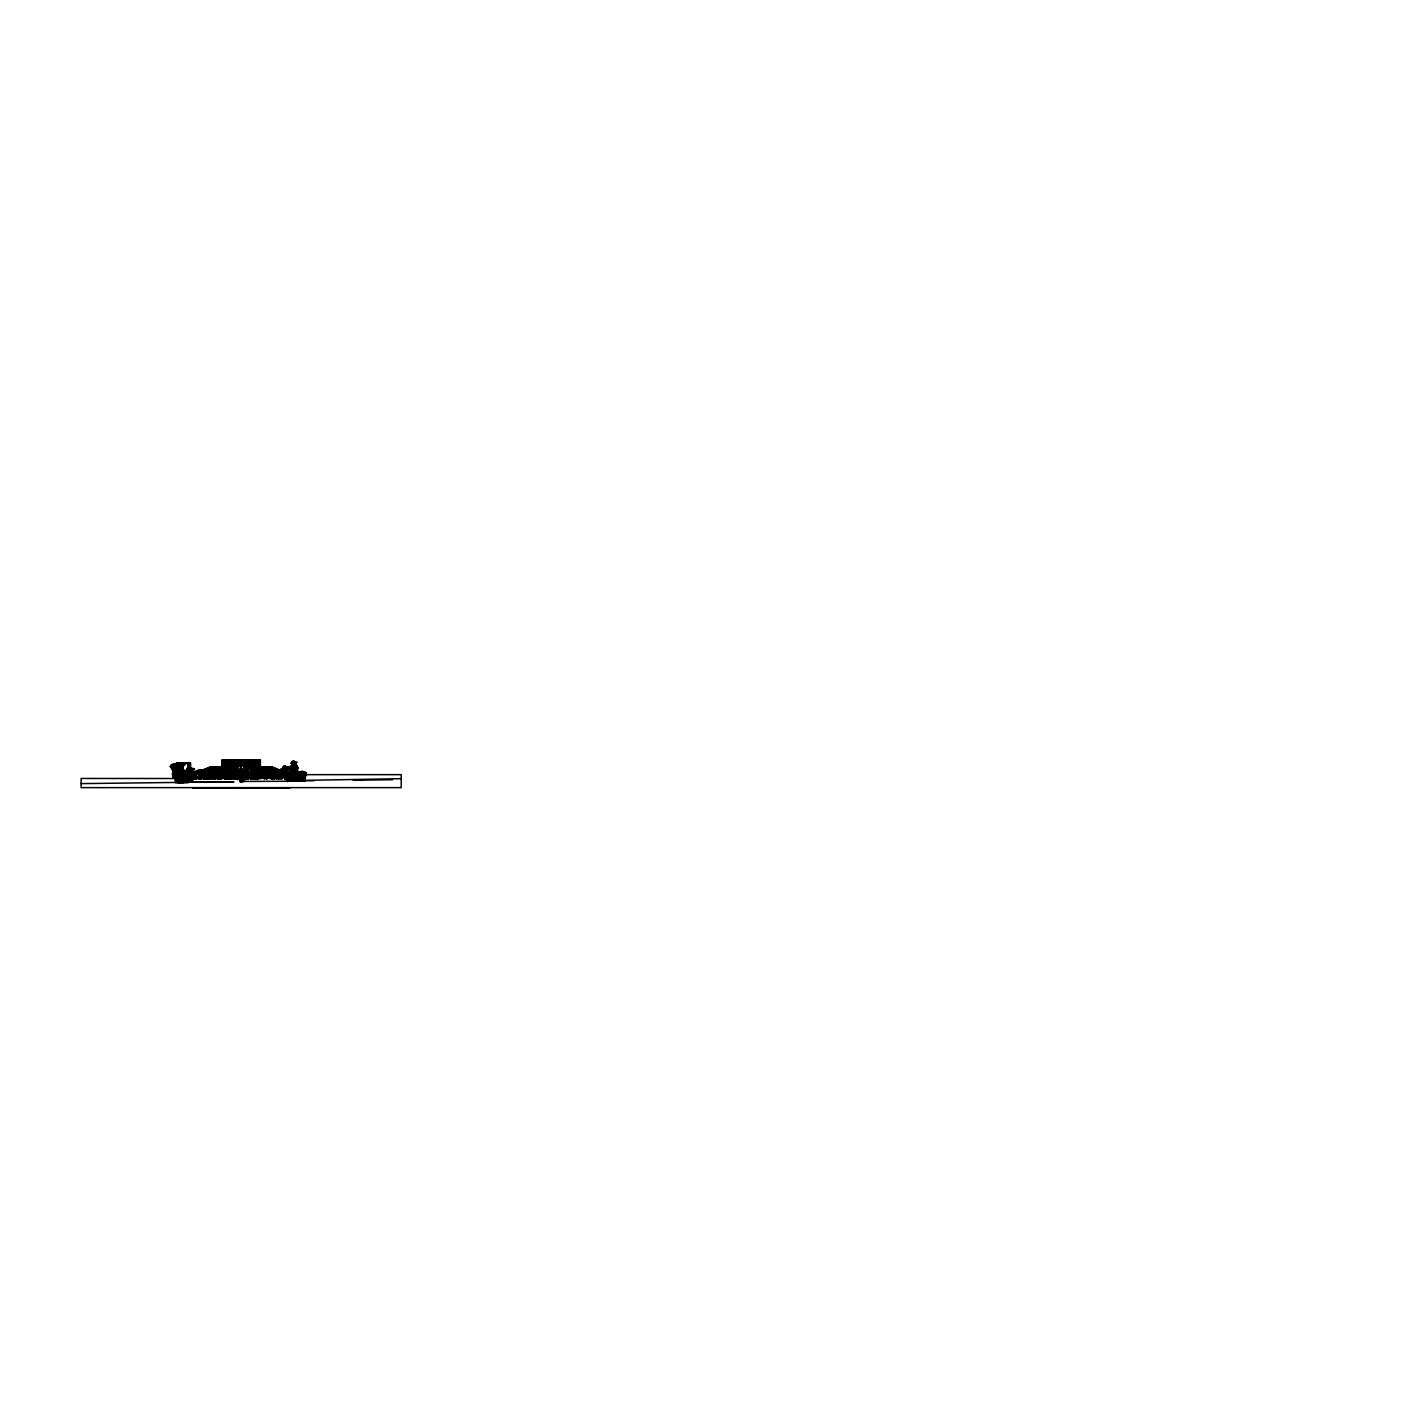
<?xml version="1.0" encoding="UTF-8"?>
<svg xmlns="http://www.w3.org/2000/svg" width="1402" height="1402" viewBox="0 0 1402 1402"><rect width="100%" height="100%" fill="white"/><g stroke="black" fill="none" stroke-linecap="round" stroke-linejoin="round"><path stroke-width="1.5" d="M203.676 778.916L203.676 775.446L204.061 778.723M206.076 778.899L203.868 778.601L207.181 778.811M203.973 775.989L206.532 776.025L202.957 776.27L205.779 775.376L205.691 778.916C210.107 772.011 198.436 776.27 204.009 774.71C211.527 776.48 198.26 773.904 204.026 774.29L205.761 774.798L203.01 775.341L206.865 775.884L202.887 775.797L207.198 776.918L202.852 775.692L205.954 775.288M213.279 778.916L213.279 775.446M240.461 779.091L240.443 780.423L240.513 779.144M241.915 779.319L241.915 780.423L241.53 779.389M241.495 780.02L242.073 779.372M246.086 777.129L242.371 777.356M254.235 777.707L257.197 777.742L249.871 777.812L257.355 778.618L254.463 778.005L257.512 777.549M283.502 776.726C279.016 776.778 288.111 775.989 283.852 776.112C276.772 777.111 288.216 776.936 284.431 776.2M284.536 773.256L286.131 773.764L281.96 774.29L285.938 773.781L282.906 773.396L283.87 773.185L286.306 774.5L281.154 774.938L281.101 779.284M201.608 773.641L206.374 773.273L201.502 773.694L206.392 774.149L204.937 773.378L203.956 773.799L206.707 774.903L202.116 774.535L206.304 775.411M240.18 777.567C233.486 776.095 242.826 778.706 238.375 776.726C236.675 775.429 241.565 777.094 236.5 776.48C245.841 777.444 231.523 776.866 239.391 775.639M251.519 772.204L247.716 772.782L253.709 772.905L248.154 773.221L249.942 772.747L253.482 774.693L248.89 774.325L251.659 773.799M269.061 775.744L265.574 775.604L268.711 775.394L269.85 777.199L265.714 775.972L268.834 775.674L266.205 775.131L268.606 774.78M184.643 777.216L177.406 775.972M206.848 775.832L203.097 775.131M245.192 773.483L244.298 773.536L246.822 774.535L244.071 774.097L246.139 773.483M243.265 778.022L246.664 777.795M258.021 779.004L258.021 775.359L254.708 775.113L256.864 775.061L256.251 774.29L254.796 774.973L257.512 775.972M256.987 777.707C257.565 780.213 252.378 776.025 257.442 777.514M275.125 772.59L278.612 772.782L273.11 773.08L278.998 774.044L273.653 774.535L279.804 775.201L273.811 774.745L280.067 775.867L274.774 775.674L278.753 775.359L278.753 779.004M177.283 777.076L179.912 777.637L176.634 776.726L173.077 778.11L181.594 777.917L177.283 776.708L184.24 777.181L176.775 775.972L172.867 776.971L175.793 775.411L172.709 775.639L176.074 775.201M303.568 773.518L305.741 773.781L302.026 773.729L305.075 774.658L401.217 774.658L401.217 787.626L81.123 787.626L81.123 778.46L175.916 778.513L174.549 778.373L176.634 777.619L179.509 778.513L174.234 778.11L177.458 776.165L185.046 776.41M296.173 768.541L297.206 769.4L292.054 768.699L297.61 769.803L290.126 768.243L293.123 767.858L297.487 769.628L293.737 768.541M180.367 776.007L178.457 776.165M187.728 767.122L192.863 768.629L187.798 769.312L186.168 769.978L189.901 769.645L185.818 771.293L189.638 770.311L193.178 771.521L189.323 770.679L183.241 772.187L189.603 771.661L183.644 772.888L191.513 772.239M193.511 773.746C197.086 773.816 190.637 774.149 193.494 774.465M243.44 777.409C250.31 778.601 241.74 771.801 241.898 781.457L240.215 781.703L243.913 781.545M254.218 775.989L263.19 776.69L259.458 775.692L261.771 777.181L258.196 777.129L263.19 777.514L254.13 776.883L257.845 776.69M283.309 776.27L281.048 776.726L285.482 776.095M250.012 775.008L253.622 775.621L250.012 775.008L253.359 776.515L249.854 776.428L257.898 776.533L254.603 777.917L248.575 777.654L253.885 778.022L250.415 778.18L257.232 778.215L254.586 777.164L255.847 776.69L263.033 777.427M287.217 776.025L283.432 775.779L290.617 775.814M294.788 770.469L294.788 773.939M183.715 777.952L183.785 774.833L184.924 774.833L184.924 775.989L179.736 777.269L183.294 775.779L177.879 775.236L174.041 776.883L187.71 776.743M187.517 776.41L184.345 774.202C174.514 778.303 187.903 777.076 181.016 776.901C188.692 775.937 174.251 779.705 183.311 775.884L186.589 777.952L180.034 777.952L183.942 777.164L180.157 777.041L184.345 773.974L188.604 777.041M228.175 776.515L224.758 776.533L227.264 776.042L228.403 776.533L225.249 776.971L228.614 777.339L224.968 776.971L228.193 776.971L225.074 776.235L226.756 775.621L224.811 776.165L228.211 776.708L224.916 776.901L228.158 776.988L226.108 775.692L228.018 775.902L225.021 775.779L228.211 775.762L225.722 775.271L227.457 775.271M268.571 775.341C259.65 775.639 272.724 772.975 265.591 775.061M277.666 774.062L276.877 774.885L279.121 775.499L274.932 775.604L279.944 776.463L275.633 776.34L279.086 774.255L273.25 773.939L279.664 774.78L274.774 773.571M257.004 777.374L255.812 777.216L257.092 776.13L249.644 776.515L251.782 775.113L249.083 774.85L253.639 775.674M227.685 776.883L224.46 777.321L226.476 776.708L228.631 778.285L226.493 777.987L228.929 778.513L224.793 777.444L227.212 775.341L224.408 775.078L224.408 779.284M239.882 778.829L238.27 778.285L238.305 773.133M193.283 773.378L194.405 773.168M178.825 774.149C175.285 773.816 188.341 775.937 179.736 773.466L177.686 772.87L172.183 774.728L176.179 773.694M195.649 776.953L192.46 775.797L195.842 776.147L192.565 775.657L194.405 775.534M221.516 776.375C230.366 778.075 208.583 773.431 223.742 777.532C210.212 773.781 232.96 778.531 220.026 776.848C234.502 779.442 206.637 775.639 221.726 777.444M239.479 777.83L237.797 777.409L240.18 778.04L236.552 778.758L239.742 778.758L236.552 778.776L240.531 778.425M256.671 777.654L254.656 776.761L261.491 777.637M269.657 775.832L266.152 776.025L269.657 776.48L267.747 776.06L269.026 776.62L266.783 777.269L270.235 777.514M254.288 774.342L244.404 774.325L246.997 775.446M257.372 776.165L254.936 775.043L263.541 776.13L255.269 774.991M220.412 778.601L219.343 778.671L221.744 778.758M182.926 775.709L177.213 775.131M203.132 776.147C209.809 774.728 202.607 776.62 205.411 774.92C205.603 776.638 205.638 774.5 202.589 776.533C211.422 777.094 198.961 775.849 207.11 776.813M255.076 774.885L255.865 774.237M283.239 772.011L286.674 772.572L282.994 771.503L284.869 770.977L288.759 772.011L281.539 771.871L287.883 769.47L280.453 769.943L282.941 769.663M179.631 774.85L182.716 774.798L179.491 773.992M195.211 776.077L196.841 776.673L177.002 775.446L183.101 776.55L178.299 775.832M253.271 778.25L257.6 778.443L253.394 777.83L261.491 776.533L258.949 775.709M183.154 782.193L183.154 778.285C181.717 778.145 174.952 776.918 182.856 776.463C178.51 776.287 185.029 777.935 183.031 776.55M220.412 773.974C228.526 774.675 211.597 773.957 220.289 774.885L223.111 776.025L220.237 774.903L222.673 774.71L217.187 774.132L220.237 774.149C233.345 782.263 216.381 769.172 218.099 778.846L219.991 778.758M221.183 772.309L219.431 773.115L220.254 772.116L222.936 772.8L216.995 772.958L220.605 772.642L218.554 772.905M227.948 776.165L225.021 776.533L228.088 776.235L225.144 775.902L227.071 775.481M238.41 776.603L234.397 776.761L239.619 777.286L238.761 776.41M261.333 774.342L268.062 774.132M277.123 777.058L275.493 777.865L279.278 778.198L274.827 776.866L276.807 776.27L274.582 776.743L278.77 777.987L275.458 777.917M292.843 762.39C302.043 763.301 286.113 762.04 296.435 762.916M179.176 775.972L183.084 776.322L181.279 776.655L183.136 777.462L180.227 777.549L183.68 776.971M246.384 774.658L244.193 774.342L247.19 775.324L243.685 775.148L246.91 775.446L244.561 774.36M257.53 775.989L254.042 776.217L256.408 774.885M189.55 771.468L193.318 772.292L191.846 771.871M227.369 778.057L226.563 778.864L228.614 778.829L225.494 776.025M256.04 777.462L255.83 778.671L254.13 778.531L256.759 777.952M237.902 778.899L240.618 778.829L236.763 777.181L239.339 778.022M244.982 778.128L246.629 777.707M269.044 776.726L264.908 777.462L269.85 778.005L265.434 778.163L269.342 777.216M267.274 777.129L267.204 775.499L267.151 777.286L269.832 777.935L265.013 777.444M187.097 776.41L184.345 774.5L181.366 776.41L183.276 777.094M254.235 775.972C256.759 775.569 257.127 774.482 254.866 775.797M255.865 778.145L254.516 778.057L256.233 777.777M193.984 775.937L192.845 775.937L195.036 775.972M282.328 772.677C291.423 771.486 277.526 773.273 283.099 773.221M247.067 775.201L242.914 775.446M255.392 775.937L257.039 776.182L247.944 777.567L248.873 777.181M276.071 774.973C281.434 775.639 276.352 773.396 275.686 775.359M284.168 770.609L286.078 770.767L281.066 771.836L285.062 772.73L283.029 773.624L286.043 774.57L281.995 775.464L284.694 775.096L283.747 774.29L288.129 775.218M189.112 766.789L190.654 767.437L187.745 766.158L189.603 768.454L191.163 768.243L190.006 766.999M227.387 778.268L226.476 778.443L228.246 778.776L226.616 777.602L228.298 778.443L224.267 778.513L228.614 778.829L224.408 778.46M218.134 775.586C222.287 774.973 213.752 774.5 217.713 779.284M201.818 777.584L206.742 776.831L201.625 777.742L207.689 778.338L204.429 776.708L201.169 777.76L207.654 777.724L201.8 777.865L207.496 778.583L204.236 777.865M302.797 771.275L300.869 772.099L305.741 772.432L300.308 772.712L305.864 772.905L300.151 772.449L302.149 771.24L299.905 773.045L306.179 773.133L300.221 772.958L301.938 772.66L301.833 773.939M268.273 773.168L266.398 773.466L268.273 773.185M190.216 782.176C188.411 776.988 195.772 779.722 188.271 779.232L189.796 776.936L188.271 777.9L196.876 778.25L192.775 776.638L196.578 776.918L192.845 775.937M181.471 776.603C185.73 776.393 179.316 775.551 180.946 775.446M205.638 775.902L206.848 776.603L204.184 775.744L206.217 776.235M207.426 778.793C203.448 777.549 207.759 776.638 207.11 777.269M256.531 777.391L258.844 776.463M293.456 763.897L294.841 764.055L292.983 763.792M189.691 769.768L193.599 770.557L189.866 769.68M293.456 763.74L291.966 763.95L294.578 763.88M187.921 765.474L190.83 765.422C188.078 764.178 187.903 766.491 189.691 765.562M241.319 776.743L241.319 780.581L244.053 780.266M284.694 775.096L283.467 775.306L284.501 774.938M287.06 775.078L287.34 775.744M224.688 775.359C232.294 776.533 221.866 776.69 227.527 776.48M279.787 775.972L277.21 775.201L279.962 775.884L274.897 776.217L279.068 775.902L276.79 775.218L280.085 776.025L275.581 776.27L278.718 775.569L276.597 775.253L276.58 779.004M225.477 777.935C223.128 778.829 228.806 776.796 226.353 778.741M180.437 776.655L177.616 775.902L174.426 776.936L175.723 776.48M285.903 767.84L280.873 769.05L288.304 768.243L281.294 769.645L288.321 768.524L283.73 769.4M219.991 776.375L218.624 776.007L220.342 775.516C227.282 775.341 213.787 775.832 220.833 777.479M244.772 775.411L245.823 775.481M220.026 775.008C228.438 775.253 212.929 774.815 220.447 775.078L220.447 779.284L220.254 774.57L217.415 774.745L222.673 774.71M277.578 777.654L279.156 778.268L275.178 778.25L277.228 777.356M287.357 769.418L280.628 770.224L289.145 769.12L280.645 770.154L280.54 773.01M240.566 778.496L240.531 777.146M255.847 778.268L254.796 777.532M181.945 770.399C186.834 771.258 180.175 769.838 174.514 771.924M195.334 777.199C193.406 777.427 193.546 776.287 195.929 778.303C192.214 778.373 199.557 777.427 188.113 778.145M240.338 778.583L237.849 778.355L238.655 777.234M268.711 776.515L267.134 776.007C263.821 775.762 271.865 774.552 265.732 775.026M180.437 782.754L181.279 776.866L174.531 777.006L176.144 776.831M260.264 775.043L259.3 774.027L261.788 774.587L256.619 773.992L262.437 774.587L259.3 773.816L257.092 774.255L259.265 774.027L260.246 775.341L256.654 774.798L262.297 775.692L257.267 774.903M290.074 778.496L290.074 775.376L288.672 775.341C286.849 773.869 280.61 774.623 285.062 774.92C283.151 774.991 280.032 774.745 283.817 774.062C283.414 770.89 288.724 774.833 283.747 772.397M260.089 775.061L264.347 775.359L264.47 779.126M188.657 771.836L193.283 772.625L191.724 772.187M301.22 773.291L305.689 773.115L302.289 773.098M188.622 772.046L184.223 773.711L176.617 771.941L173.971 772.782L178.089 771.118L184.24 771.941L180.034 770.872M192.144 774.605C198.33 773.378 187.272 775.604 195.719 775.411C182.996 775.779 201.835 774.605 193.196 776.007M284.869 772.081L286.411 772.695L283.344 773.08M226.072 778.163L227.562 778.811M178.369 776.515C177.668 774.973 169.116 779.442 176.039 777.689C175.215 776.077 173.848 776.603 176.775 775.972M194.913 776.936C192.214 776.41 194.44 778.355 196.262 777.935M204.99 777.111L203.658 778.005L206.953 778.671M179.789 770.417L181.664 770.592L179.474 768.962L180.122 770.364L186.361 772.081L191.355 770.679L190.427 770.381L193.161 771.223L190.865 769.996L193.301 770.452M292.352 765.089L296.716 765.807M179.631 776.463L177.616 775.902L180.087 777.164L174.496 777.9L179.666 777.549L176.67 776.883L177.09 775.779M253.78 776.655L250.169 776.007L256.478 776.34M183.487 777.321L180.963 776.27L183.049 775.884M267.642 773.501L264.943 773.851L267.502 773.326M258.301 776.305L263.401 776.936L261.876 776.252M188.324 764.002C191.023 764.476 190.374 765.702 188.446 763.249L190.812 763.827L189.112 763.424M186.746 774.693L184.503 775.516L187.342 774.85L184.871 775.236L186.484 776.41M292.58 772.537L291.809 772.046M179.438 768.962L174.724 770.82L179.596 770.048M180.946 775.954L182.996 776.13L182.12 777.952L174.812 778.653L175.828 778.443M206.602 777.058L202.887 777.076L207.093 778.46M250.187 777.479C247.804 777.058 251.694 776.883 252.991 778.285M177.844 767.49L174.146 767.858L179.736 766.281L183.329 767.122L179.491 765.825L170.921 767.858L183.382 767.577L179.491 766.649L171.745 769.05L178.054 767.683L172.078 769.453L175.127 769.996L179.614 768.314L173.883 769.716M204.201 775.867L206.252 775.586M191.934 775.096L194.86 775.078M248.837 773.904C253.394 770.452 252.43 778.916 253.131 769.61L251.957 769.33M256.741 769.33L255.567 769.61L255.567 773.063M278.49 775.709L275.037 775.972L279.804 775.201L273.968 774.745M278.279 777.304C279.611 777.304 278.875 777.812 278.49 778.092M181.717 777.952C179.509 774.43 185.152 777.812 179.964 777.514M283.467 773.589C284.396 773.834 279.944 772.87 284.851 772.888M275.966 775.884L275.107 776.06L277.386 775.621L279.734 777.006L276.036 776.305L278.174 775.849M204.079 777.199C204.552 779.81 204.639 777.497 207.443 778.355M182.418 777.409L180.963 777.304L183.697 777.356L181.594 776.918L182.943 776.147L182.908 777.952M291.634 768.892L293.544 770.487L287.901 771.626L293.228 770.767L289.846 769.961L293.141 769.172L297.504 770.329L295.769 769.19M245.665 775.657C240.373 777.199 249.538 775.727 244.036 776.217C249.346 774.85 240.951 777.409 244.684 776.025M284.203 775.376L282.047 775.376M180.437 772.309C194.633 774.71 171.99 771.801 174.829 772.958L172.271 773.518L175.776 771.941L172.902 771.468L174.128 770.977L179.176 769.558L180.613 770.311M180.139 770.259L181.629 771.205L180.245 771.766M176.477 775.779L174.637 776.252L177.16 776.095C181.612 776.55 178.685 777.479 179.158 777.76M283.87 772.362C286.096 772.852 281.644 772.59 285.114 773.063M195.982 778.758L194.177 778.758L193.266 775.499M238.743 776.025L237.551 775.218L239.97 775.306M267.677 773.185L266.012 772.537L267.519 772.379M224.863 777.269C231.365 776.393 222.287 777.83 227.755 777.76M236.693 778.723L238.69 778.425L237.919 777.409M268.168 776.918L267.046 776.568L267.992 776.357M257.688 772.765L256.548 773.221L259.3 772.379L262.437 773.08L256.741 773.466L262.507 774.219L256.408 773.518L259.37 772.187L262.262 772.66L259.878 772.099M193.441 776.796L194.633 776.918M237.061 776.27L238.848 775.849L237.972 775.814M190.251 767.56L186.957 768.226L189.603 768.454M177.914 776.007C178.124 773.676 180.858 776.095 177.248 774.587M224.565 778.636L227.124 778.128M269.342 775.989L266.17 776.13L267.677 775.902M192.407 778.18C194.44 777.672 192.407 778.355 193.038 777.374M245.858 775.814L243.527 776.287L246.261 776.34M285.92 776.042C278.402 776.357 281.189 774.57 285.5 776.655L287.112 776.655M203.711 777.76L206.76 777.444M284.22 775.306L281.784 776.533M223.163 777.724L219.062 777.269M181.857 776.62L182.961 776.147L180.402 776.235M304.707 774.535L306.337 775.078L305.04 774.798M179 764.213L181.366 764.966L178.107 763.582C152.485 767.402 207.917 760.532 177.809 763.634M244.491 775.306C244.526 775.744 240.478 776.13 244.929 775.534M276.229 771.521L277.666 772.134L273.127 772.642L278.455 772.502L276.825 771.398L279.051 772.888L272.812 773.291L278.034 773.834M283.327 774.587L281.522 775.394L281.487 778.846L282.398 778.758C281.767 775.096 281.802 777.094 285.5 777.094L281.627 777.689L283.029 777.321M220.307 776.2L223.023 777.321L219.133 776.428M174.514 773.466L172.814 773.799L174.97 773.221M177.23 776.743L176.056 776.988M188.429 767.683L189.34 767.542M205.13 776.095L202.992 776.778L206.883 777.304M249.188 777.269C256.478 776.375 249.065 776.69 250.8 776.252M225.266 777.514L227.58 777.304L225.021 777.339M227.439 778.636L226.283 778.355L227.194 778.776M256.338 776.796C254.323 778.478 257.547 774.202 254.656 775.937M274.897 776.62C276.58 776.778 277.035 776.796 275.581 776.06M253.639 778.916L250.117 778.741L255.076 778.268M182.838 781.965L182.838 778.601L180.578 778.531L181.769 778.092M257.88 775.797L262.051 776.147L257.88 775.797L261.455 776.042L260.404 775.551M195.754 778.636C194.703 779.652 193.494 775.376 196.666 776.568M254.41 776.182C258.424 776.638 255.111 775.446 255.287 776.06C259.598 776.638 252.728 777.602 255.742 776.27C255.304 777.584 257.162 774.167 255.076 775.604M283.852 775.061L282.223 776.095M226.37 775.919C226.353 776.06 225.039 777.567 227.632 777.216M193.125 778.881L194.738 778.636L193.231 777.97M205.183 778.741L206.462 778.776L203.097 778.513L206.637 778.636L204.026 778.32M279.489 777.269L275.055 776.796L279.349 776.69L275.283 775.569M220.394 772.187C224.933 772.537 218.274 771.608 218.064 772.607M227.317 775.937L225.634 776.48L228.14 776.533M257.249 773.816L259.983 773.413L256.671 773.413M272.952 773.256L278.683 773.256L275.668 772.66M189.936 773.221C190.199 770.714 184.731 774.57 179.596 772.975M176.932 770.101L172.06 769.47L176.179 769.242M302.219 774.044L302.797 772.975M226.265 776.357L225.634 776.463M225.81 775.253L227.071 775.376M226.441 775.446L226.756 775.324M238.305 775.534L237.446 775.096L243.913 774.763M266.625 766.876L266.836 773.606M277.964 774.29L276.93 774.885L278.139 774.57M244.561 777.847L245.07 778.005M237.727 777.076L239.374 777.199M277.771 775.902C276.001 775.499 276.825 777.409 275.563 776.007M284.326 772.677L281.96 773.273M176.074 778.355L179.859 778.163L177.335 777.146M182.786 776.866L180.437 777.672L182.803 777.094M204.271 776.095C205.2 775.061 208.407 777.777 203.728 776.48M205.025 778.548L206.883 777.812M244.859 779.775L244.859 774.342L246.366 774.395M253.534 776.375L250.047 775.779M290.442 776.62L288.146 776.62M294.192 776.025L291.809 775.937L291.686 778.303L299.818 778.303M294.192 776.62L291.896 776.62M296.944 775.937L294.525 775.937L294.07 778.338M296.944 776.55L294.525 776.55M299.642 776.62L297.347 776.62M194.738 777.742C194.159 776.287 193.318 778.881 195.737 778.11M244.298 777.304C241.968 777.409 250.169 777.444 244.544 777.006M284.378 776.55L283.134 776.603M185.695 778.951L187.938 779.144L186.484 778.829M186.484 781.86L187.886 781.948M186.536 781.948L190.146 781.948M241.705 779.302L242.073 780.09M282.38 773.694C288.093 773.939 280.943 774.78 281.749 774.728M246.401 775.113C241.81 774.868 250.082 775.026 244.334 774.552M218.116 777.216L220.254 776.673M291.265 779.459L291.265 771.696L293.982 770.82C300.799 772.257 289.793 767.735 294.175 770.872M190.549 764.493L189.778 763.564M180.753 777.427L182.54 777.006M181.559 781.965L181.629 778.022L180.017 777.917M244.263 776.287L245 776.831L242.949 777.234M285.693 774.517L282.135 775.639L283.257 775.954M220.289 776.638L219.308 776.55M267.221 774.342L269.237 774.85L266.205 774.219M237.026 776.568L238.655 776.428M267.8 774.377L264.68 774.885L266.117 774.815M221.043 778.566L219.378 778.128L220.99 778.303M222.199 777.374L223.829 777.567M203.903 774.114L205.095 773.729L203.185 774.465M250.695 773.904L252.185 773.221L248.399 773.431M276.615 773.431L277.684 773.238M283.116 773.834L284.115 773.834M300.887 773.238L302.376 773.273M226.388 778.25L227.334 777.602M174.899 778.32L181.997 778.005M244.561 776.235L243.527 776.112L245.035 776.112M284.028 772.379L285.254 772.835M255.532 776.848L256.496 776.655M282.643 775.464L281.557 775.394L283.958 774.342L282.889 773.939L286.078 774.219L281.592 774.693M265.907 777.199L269.272 777.514M254.919 777.672L256.952 777.795M180.963 778.005L181.226 782.754M292.194 761.566C306.495 763.827 284.115 760.9 294.525 761.724M222.235 777.058C218.975 776.831 219.641 778.951 220.622 777.058M177.598 778.688L181.629 778.443L175.162 778.18L177.756 778.671L177.633 780.844M182.961 776.41L181.068 776.971L183.119 777.356M205.779 775.376L204.184 775.586L206.707 776.463M253.184 777.882L254.41 778.39L250.239 777.76M237.832 777.234L239.427 776.988M276.72 776.27L277.316 776.585M176.827 762.828L185.59 763.95M256.251 776.357L256.286 775.744M276.737 771.556L277.368 772.134M261.701 777.777L258.511 777.023M261.175 776.813L259.545 776.34C253.815 776.936 256.215 777.795 256.128 776.515M284.518 769.4C294.017 769.978 274.109 771.924 285.202 769.961C291.265 770.136 278.56 771.328 282.626 772.449M228.491 777.251L226.896 776.357M277.281 775.779L278.823 776.357M267.274 775.779L267.607 776.217M278.577 775.919L275.335 775.621M248.75 777.549L259.458 776.708M275.405 774.973C278.209 773.483 280.225 778.338 278.279 776.305M180.665 778.671C180.543 779.021 182.383 777.952 181.401 776.918M192.442 779.232L190.76 776.936L190.83 777.9M190.357 779.302L191.934 778.986M241.565 777.129L242.09 780.423M241.81 779.302L241.495 779.67M183.276 777.251L180.56 777.549L186.711 777.514M226.353 775.744L228.035 776.27L225.512 776.41M176.792 774.57L173.533 775.113L181.366 775.411M219.974 774.167L218.204 773.922M300.554 773.185L303.848 772.414M292.86 761.041L294.367 760.971M205.218 776.06C207.145 777.356 205.042 776.112 206.409 776.375M221.008 766.876L221.008 773.01L217.292 773.589L222.848 773.553L219.834 773.01L220.044 766.876M266.45 775.744L267.467 775.376M179.544 777.286L180.385 776.165M219.378 778.128L220.57 777.917M226.861 777.882L225.915 777.164L227.229 777.637M194.124 774.763L193.529 774.237M277.368 775.586L277.053 774.693L279.384 775.026M194.089 777.339L195.001 777.304M243.002 775.639L245.052 774.973M173.445 774.377L183.96 773.781L181.454 772.87M267.011 777.076L268.939 777.427M203.413 777.672C208.775 777.497 203.553 778.338 206.742 776.831M277.14 776.375L275.37 776.813L277.526 776.761M179 778.636L176.319 778.636L180.455 778.916M252.798 778.092C247.909 777.777 257.635 776.936 250.905 777.409M226.861 777.707L225.932 777.321L227.142 777.409M291.16 772.66L287.848 773.115L291.336 772.607M188.727 768.419L194.089 769.54L186.869 768.997L189.375 768.208L187.114 768.909M275.318 776.655L276.422 775.937M188.271 763.494L187.605 763.459M240.723 767.122L241.337 768.191L241.056 767.104M241.459 776.06C243.703 776.217 237.692 775.253 242.003 775.867M291.721 770.785C294.105 771.591 289.46 771.871 292.545 771.819M276.842 777.882L274.932 777.882M286.569 769.295L289.127 769.12M204.341 776.813L203.045 777.251L204.289 776.393M207.075 768.349L207.075 773.01L201.362 773.431L206.69 773.343L201.906 772.852M175.618 777.199L173.2 778.04M175.197 777.795L173.252 778.215L178.229 777.321M192.863 768.436L194.633 769.19L187.763 769.347M180.56 774.798L182.979 775.166L180.998 775.271M306.162 775.604L301.115 775.534L301.115 779.302M244.877 776.883L245.7 776.655M284.483 771.468L283.449 772.029M293.176 769.856L290.792 770.925M175.671 768.647C194.755 766.193 170.028 770.837 175.898 767.84M192.197 775.324L196.157 775.359L196.157 779.004M281.259 779.126L281.259 775.253C284.273 776.375 284.22 774.29 283.327 774.149M245.403 774.64L243.843 775.604M204.745 776.533L206.339 776.831L205.463 776.428M257.092 776.883L256.916 778.846L257.162 777.427M176.056 775.972L177.931 774.64L180.402 775.043M275.055 777.83L276.913 777.269L275.511 776.62M298.048 768.261L293.176 767.139L289.793 767.998L293.509 767.245L298.24 768.314L293.333 767.928M193.704 775.288L194.58 775.061M204.955 774.097L202.291 774.272M251.712 773.904L249.1 774.167M175.478 772.817L173.585 774.167L174.654 774.167M285.184 770.557L287.953 771.345L286.691 770.96M190.497 779.144L190.497 782.176M189.866 780.423L191.881 780.336M189.883 781.79L188.271 780.949L189.708 780.949L188.271 781.895M192.162 778.829L191.618 782.176M190.286 781.948L191.408 781.79M191.881 780.528L191.478 780.336M204.377 775.884L205.323 776.007M245.49 773.992L244.544 773.939M258.722 774.517L262.227 775.288M193.529 776.533L196.07 776.726M288.058 776.428L290.459 776.428M294.613 776.62L294.858 778.338M297.259 776.428L299.66 776.428M219.676 776.41L220.622 776.305M261.736 774.64L260.842 774.938M275.826 778.04C276.264 777.409 276.089 777.462 276.019 776.743M283.046 768.243C298.556 766.158 279.086 766.719 283.151 767.227C287.007 766.386 280.803 768.068 283.677 767.823C293.929 766.368 278.612 769.575 286.201 767.437M295.191 770.995L297.189 771.45L294.788 771.012M225.95 777.321L226.861 777.409M259.037 775.411L262.472 775.779M250.362 775.464L250.8 776.252M220.938 772.73L223.181 773.221L220.254 772.52M206.55 778.163C200.907 776.585 208.355 778.268 205.358 776.796M258.967 775.937L257.845 775.849L259.405 776.025M187.202 773.221L189.393 772.204M238.13 778.198L238.901 778.32M267.256 776.603C266.783 776.603 268.01 777.917 266.52 776.568M238.147 777.847L238.988 777.917M255.479 777.917L254.463 778.005L257.302 778.092M252.658 778.092L251.396 778.145M184.398 778.583L184.626 780.879M178.177 774.027L173.673 775.394L178.247 773.361L181.366 774.097L180.157 773.694M284.361 772.081L281.469 772.204L286.604 772.169L284.466 772.064M182.838 776.708L181.629 775.779L182.663 775.867M291.896 776.34L294.21 776.428M181.016 777.584L182.908 776.953M258.932 772.327L260.194 772.187M259.037 774.675L256.776 774.885M193.178 777.321L194.37 777.041M175.145 776.918L175.285 776.603M175.092 771.819L176.792 771.486L173.568 770.697L175.005 770.241M256.461 777.041L260.351 776.165L259.405 776.06M261.736 777.742L258.564 777.952L261.42 777.83M182.611 775.604C181.173 777.199 182.418 773.606 182.505 777.952M205.218 774.868L204.412 775.534M283.958 775.218L284.536 775.937M283.835 772.958L280.926 772.362L282.415 772.046M205.463 775.166L205.568 776.761M244.982 773.185L244.561 772.712M179.403 766.351L181.244 765.562M255.988 776.095L254.989 776.34M176.67 769.558L174.496 770.101L177.668 769.277M174.637 774.833C175.11 774.728 170.028 775.218 178.334 774.675M193.318 776.147L194.265 776.568M255.847 779.004C256.338 773.834 255.006 776.27 256.075 774.482M175.478 776.287L172.972 776.62L175.933 774.85M245.595 776.585L242.055 777.234M182.19 768.822L180.262 767.017M205.551 778.583L206.164 778.285M276.352 776.27L275.107 777.094M203.465 773.448L204.569 773.378L203.57 773.624M189.323 770.679L192.442 770.487M279.068 777.935L277.911 777.742L278.945 777.83M278.7 775.621L275.248 774.587L277.982 774.149M253.517 777.742L249.661 776.866L252.255 776.743M275.581 777.567L277.158 776.778M205.305 776.971L205.375 778.163M284.185 776.077L284.536 775.727M188.709 771.573L192.354 771.608M203.29 776.778L204.271 776.112M250.239 776.62L251.536 776.217M180.052 775.954L181.051 776.34M260.124 776.165L261.07 775.814M200.836 770.294L200.836 773.01L206.918 773.115M174.339 773.764L172.954 774.062L174.216 774.009M205.411 775.131L203.062 775.359M237.867 777.619L238.603 777.689M183.785 775.481L182.015 776.27L183.785 775.183M177.668 776.813L179.491 777.199L178.054 776.655M184.345 776.217L184.118 777.952M178.404 764.949L170.676 766.105L179.491 764.195C193.125 766.631 174.234 764.16 177.896 766.175M179.859 768.647L174.356 768.506L180.911 766.894M188.043 762.741C194.931 763.003 184.083 763.021 189.252 762.6M250.257 773.256L251.554 772.502M276.509 773.676L276.948 774.325M292.229 773.939C296.4 767.805 282.696 775.201 291.301 771.713M202.764 770.171L202.642 773.063M283.222 774.447L286.026 774.623L284.606 774.342M180.578 774.623L176.144 775.008M180.069 776.62L176.319 776.2L180.507 775.446M175.618 774.044L172.691 775.061L174.777 775.183M259.352 778.18C264.925 779.126 255.795 777.935 260.159 778.215M293.456 770.714L293.509 773.939M191.443 777.497L193.038 777.339M191.18 778.986L191.338 782.176M219.29 772.432L221.113 772.046M188.499 766.403L190.497 766.456M184.678 772.642L189.235 772.204M290.985 770.907C288.374 771.433 293.789 768.874 296.646 770.381L295.752 769.803M293.176 765.79L288.917 766.824L293.176 765.79L297.627 766.841L292.089 766M226.283 776.498L226.493 775.797M194.528 778.478L193.581 778.864M174.181 764.581L180.525 763.792L184.836 764.914L179.491 763.371L173.708 764.3L178.072 762.881L180.683 764.476L177.896 763.091M292.72 762.67L293.964 762.495M183.206 775.797L181.752 775.814L182.751 776.27M178.878 772.187L175.022 772.94M194.405 778.408L192.722 778.18M292.632 769.838C296.663 769.418 290.88 770.802 293.666 771.118M178.107 765.212L171.044 766.579L179.035 765.527M277.964 772.344L273.302 773.273L276.948 773.238M258.354 772.958L260.474 772.59M258.441 773.851L259.668 773.834M179.754 769.015L183.785 769.523L179.491 768.278M187.886 773.221L190.637 772.905M181.752 776.971L181.506 777.532M225.161 776.322L226.616 775.989M179.649 773.589L181.471 773.431L180.525 772.747M254.989 776.515L255.953 776.445L254.34 776.796M254.761 778.145L256.128 777.917M205.042 775.131L205.428 775.919M277.631 778.425L275.966 778.355L277.701 778.408M276.807 776.901L276.071 777.444M176.985 772.467L178.72 771.468M177.949 777.444L176.915 777.321L178.264 777.549M250.713 776.778L252.08 776.988M221.779 775.972L222.953 777.129L220.254 775.849M284.238 773.781L288.234 775.096M287.235 769.575L287.34 771.153M284.238 774.447L282.03 774.78M255.444 775.744L257.092 775.937M227.124 774.728L225.74 775.446M238.2 775.324L237.692 775.183M266.695 772.642L267.607 772.677M275.721 773.939L278.367 774.658M301.36 773.238C298.959 773.221 302.061 771.415 301.185 773.939M304.339 774.202L305.163 774.149M174.461 775.148L175.636 775.061M277.684 774.202L276.842 775.446L277.806 775.621M175.916 775.411L174.584 776.498M182.242 777.111L180.525 777.427M287.55 767.245L288.426 766.754M285.482 774.149L283.222 773.694L283.887 774.272M182.943 776.48L181.717 776.165L182.751 776.217M205.936 777.181L205.568 777.286M238.2 774.991L237.832 775.148M276.72 774.482L277.806 774.5M284.816 770.96L287.252 772.204L286.096 771.258M219.641 775.551L220.973 775.183M222.708 776.287L218.905 776.025M255.024 777.006L256.128 776.778M285.044 770.417L286.411 770.084M178.808 776.042L179.964 776.182L178.632 776.27M179.824 764.195L178.001 763.459M221.428 774.009L220.622 774.465M185.362 773.886L183.925 774.237L188.937 772.87M221.972 767.805L235.571 767.805L241.179 765.019L246.77 767.805L260.369 767.805M235.571 768.051L241.179 765.247L246.77 768.051M260.369 768.296L246.296 768.296L241.179 765.492L236.044 768.296L221.972 768.296M178.65 763.792L182.278 764.195M176.617 771.941C177.879 768.997 183.627 772.712 180.297 772.625M202.834 773.168L204.447 772.87M249.819 772.94L253.569 773.045L248.697 772.642M172.814 774.938L174.777 774.78M205.603 776.463L206.515 776.848M282.906 776.112L285.079 776.165M180.245 764.931L181.489 764.37M283.116 776.866L281.749 777.076L284.378 776.41M175.005 771.994C179.789 770.89 170.606 772.116 177.3 770.259M257.162 772.467L262.016 772.502L257.425 772.204L260.124 772.502M295.349 770.557L295.419 773.939M177.703 766.298L178.86 766.07L170.063 766.561L177.265 766.859M302.184 774.342L305.338 774.377L304.374 774.377M267.169 774.693L265.451 774.5L267.642 774.272M284.028 776.953L282.608 776.533M293.158 771.1L290.126 771.819M284.273 774.535L285.219 773.957M176.337 775.972L175.478 775.481M255.182 777.637L254.936 769.015L258.932 769.015L258.932 772.572M174.339 775.499L175.057 775.096M285.184 769.751L287.743 769.418M285.447 774.885L289.268 775.096M292.142 775.306L293.666 775.709M292.387 778.496L293.018 775.043M294.946 778.496L295.139 775.376M297.82 778.496L298.591 775.376M282.994 776.077L283.87 776.27M220.237 774.815L217.801 775.096M288.619 778.496L289.233 775.341M286.867 771.398C286.832 771.538 279.436 771.924 282.012 771.012M275.581 778.198L277.263 778.601L275.861 777.742M175.092 774.868L176.091 774.64M192.004 773.221L198.33 770.294L202.484 770.294M201.38 770.75L210.563 766.876L222.445 766.876M267.642 774.044L266.205 774.342M257.688 772.292L259.931 771.731M204.412 777.374L203.202 777.444M301.728 771.941L302.534 771.696M240.688 775.516L241.652 775.516M226.143 775.884L226.668 775.989M225.442 776.69L226.335 776.112M226.844 774.868L225.757 774.78M278.35 775.183L278.034 775.464M305.023 775.394L306.162 775.218L305.023 775.376M191.25 769.015L187.465 770.031M244.982 775.779L242.984 776.007M282.485 775.236L283.712 774.973M223.304 774.36L216.872 773.606L222.848 773.553L220.009 773.063M287.27 771.661L287.27 773.01L291.511 772.081M266.24 775.341L268.062 775.026L267.134 774.92M179.842 776.217L177.02 775.043L179.281 775.762L174.672 776.182M218.064 777.111L219.29 777.199M226.125 774.71L226.335 774.868M250.537 779.091L252.483 778.846M244.737 773.273L246.104 773.711M277.298 772.782L277.841 772.817M291.318 772.169L292.51 772.379L287.287 773.168M261.859 773.378L259.195 772.87M174.251 774.29L178.404 772.73M249.906 775.937L250.958 775.376M285.202 769.961L287.252 769.891M282.818 774.903L283.87 774.517M190.514 771.643L189.568 770.96C176.652 772.94 186.571 770.452 180.385 771.135M203.272 776.568L203.553 776.62M224.916 778.776L224.881 775.569M292.299 769.33L292.895 769.663M186.519 771.17L190.602 770.96M259.703 778.285L258.511 778.531L260.053 778.163M192.793 775.446L190.76 775.989M203.448 777.952L204.184 778.46M259.545 776.34L258.827 776.445M177.002 771.573L173.182 771.906L175.671 771.766M175.898 775.341L175.671 775.621M177.02 778.005L179.614 778.758L179.719 782.754M180.613 764.966L175.268 764.44L176.144 764.826L174.041 765.404L178.107 764.405M179.701 774.587L178.65 774.938L182.838 775.166L181.103 774.728M243.142 777.724L245.455 776.866L244.228 776.761M177.143 768.226L175.057 768.874L179.544 767.472M183.96 773.606L184.976 773.273L180.28 772.747M245.017 776.585L244.316 776.515M281.89 771.626L285.307 770.522M282.205 776.901L281.557 777.286M251.519 778.793L250.397 778.355M277.946 774.798L276.772 774.815M282.363 776.042L283.134 775.867M237.832 776.217L238.988 776.287M285.693 768.787L287.095 768.594M225.529 777.724L226.581 777.707M260.527 773.939L258.003 773.589M280.067 773.01L280.067 770.294L284.238 770.206M179.491 765.001L174.794 766.351L179.491 765.001L183.452 766.281M202.063 774.114L205.305 773.606M300.343 773.063L303.235 772.59M250.94 775.762L253.201 776.165L252.237 775.534M259.808 775.499L257.355 775.446L260.053 776.27M203.185 774.903L202.239 774.728M292.545 766.649C300.116 767.104 281.925 767.122 293.211 766.438L295.822 767.28M284.15 770.224L290.459 773.01L191.881 773.098M226.178 777.286L226.633 776.445M178.58 776.585L179.193 776.322M180.402 778.268L181.033 778.285M251.151 773.939L249.942 773.553M193.616 774.938L196.438 775.078L196.438 779.284M205.726 778.723L206.672 778.478M252.167 778.758L250.765 779.004M177.458 763.985L173.971 764.563L177.528 763.547M219.623 777.987L220.237 777.462M225.354 776.13L225.81 776.235M177.248 775.674L178.597 775.394M254.516 778.46L254.288 769.015L245.42 769.015L245.315 773.974L254.288 773.974M282.924 774.903L281.154 774.938M181.577 772.414L184.31 772.888L180.052 772.116M205.218 779.004L203.973 779.214M221.814 778.776L220.885 778.671M265.504 774.114L267.87 773.816L265.346 774.132M281.89 773.115L281.977 770.294M289.022 772.817L289.022 773.939M291.353 763.424L293.439 762.898C299.8 763.897 287.62 762.898 291.248 763.354M187.36 774.693L184.871 775.236M259.563 777.952L258.879 776.918M220.324 773.115L217.047 773.553M286.989 768.208L282.468 768.647M187.57 774.079L184.31 774.693L186.922 774.272M255.9 776.638L254.253 776.305M284.851 770.995L281.171 771.889M206.147 773.185L205.06 773.553M291.966 763.95L292.755 763.757M176.985 769.575L174.794 770.084M250.117 774.202C254.638 774.78 245.56 774.325 250.818 774.079L253.376 775.008L251.764 774.307M249.836 775.148L251.606 775.306M250.275 778.075L251.519 777.76M219.343 778.671L220.552 778.373M187.325 764.265L189.708 764.686M177.774 769.751L174.567 770.031M204.885 778.601L203.921 778.688M292.194 764.598L293.351 764.318C303.551 766.912 288.847 763.897 293.894 764.686M187.447 762.758L188.534 762.706M175.338 771.065L179.018 770.189L180.998 771.626M174.724 778.022L179.614 778.39M193.774 774.658L195.036 775.446M291.038 767.648L293.509 767.245M290.196 769.873L293.316 769.242M193.458 775.797L187.237 775.902M293.193 769.12L294.052 769.856M193.494 774.728L192.144 775.043M200.942 772.975L204.745 772.414M259.458 778.32L258.511 778.531M294.525 771.889L293.211 771.713M258.073 773.063L259.352 772.94M300.449 773.203L302.149 772.87L302.149 773.939M237.657 778.829L239.917 778.583M282.1 777.304L284.133 776.743M261.613 776.515L261.035 776.988M180.437 765.317L175.846 766.175M179.947 775.797L178.229 776.112M245.543 777.129L244.544 777.304L245.543 777.251M180.665 773.974L175.776 774.587M244.281 773.553L245.385 773.238M267.099 777.76L268.203 777.532M252.518 775.061L251.063 774.868L252.728 775.096M174.304 772.011L176.424 771.591M218.326 777.129L220.061 776.761M294.017 771.135L291.371 771.415M179.438 775.359L180.35 775.288M284.518 775.569L287.69 775.096M292.264 768.717L294.07 769.33M246.191 773.676L245.385 773.764M186.729 775.429L185.432 775.394M292.107 772.87L292.755 772.152M245.368 774.36L245.49 778.478M281.522 775.551L283.222 775.253M276.106 772.344L274.862 772.309M251.764 776.901L253.061 777.234M184.503 778.355L187.798 778.758M249.416 772.8L251.238 772.66M250.59 778.671L252.395 778.758M284.448 770.084L287.147 770.802M259.16 774.5L257.793 774.097M222.532 777.97L223.426 778.233L222.199 778.04M277.193 775.902L279.173 776.252M266.275 774.938L266.695 779.284M184.345 765.352L178.667 764.756M276.457 771.854L277.543 772.152M204.517 774.114L203.167 773.746M174.128 770.977L176.126 770.522L174.374 771.223M281.82 775.288L283.169 775.061L282.258 775.078M178.089 768.559L176.091 768.594M193.266 774.955L194.247 774.991M293.071 762.933L294.28 763.231L291.581 763.424M253.482 776.813L252.746 776.393M183.311 774.517L180.017 773.448M177.406 768.664L174.935 768.699M179.368 778.443L176.459 778.636M206.322 777.584L205.27 777.462M176.512 782.193L176.512 778.846L179.246 778.758M252.851 778.688L254.13 778.32M189.41 766.368L187.745 766.158M180.034 775.797L181.103 776.112M219.255 773.729L221.095 773.571M176.179 776.165L177.125 776.095M291.073 772.414L287.848 772.958M238.69 778.601L239.094 778.829M179.579 763.109L178.965 764.16M220.797 773.553L219.08 773.203M243.247 777.479L245.297 777.462M275.826 776.971L276.842 776.603M178.475 765.825L176.214 765.492M259.738 777.917L259.002 777.865M177.038 774.64L177.511 775.026M275.703 777.199L276.597 777.146M170.325 766.473L178.948 766.596M178.334 766.456L179.736 766.281M292.79 770.241C297.82 771.205 294.332 770.942 295.804 770.399M181.173 769.856L182.681 770.96L179.754 770.907M238.287 778.706L238.655 778.741M305.285 775.569L306.495 775.481L304.62 775.113M285.657 771.976L285.955 771.836M183.084 767.507L178.72 767.174M188.727 769.891L189.918 769.4M293.263 767.928L293.123 768.682M181.945 773.15L184.188 773.606L179.947 772.572M241.179 781.633L242.371 781.633M255.585 775.148L255.567 779.284M177.598 769.085L174.531 768.857M284.133 774.027L284.553 773.939M305.198 780.336L401.217 778.671M180.122 772.677L181.524 772.66L180.578 772.222M81.123 783.63L233.801 781.72M239.777 781.405L305.198 781.229L305.356 773.799M313.925 780.721L304.707 780.739L304.637 775.534M353.199 780.231L392.49 779.74M190.059 765.106L188.183 764.703M184.065 771.836L181.647 771.363M185.677 773.589L187.097 773.571M182.961 766.649L180.087 766.298M294.665 764.633L292.895 764.388M260.194 775.972L261.07 776.095M259.896 766.876L271.778 766.876L280.961 770.75M221.972 768.051L236.044 768.051M246.296 768.051L260.369 768.051M222.445 769.015L222.638 773.448M225.564 769.61L224.408 769.61L224.408 773.063M225.985 769.61L227.159 769.61L227.159 773.063M230.366 769.61L229.209 769.61L229.209 773.063M230.787 769.61L231.943 769.61L231.943 773.063M235.168 769.61L234.011 769.61L234.011 773.063M235.589 769.61L236.745 769.61L236.745 773.063M246.752 769.61L245.595 769.61L245.595 773.063M251.554 769.61L250.397 769.61L250.397 773.063M257.144 769.61L258.301 769.61L258.301 773.063M229.367 769.768L231.786 769.768L231.786 772.905M236.588 769.768L234.169 769.768L234.169 772.905M240.11 769.978L238.866 769.978L238.866 772.712L240.11 772.625L240.11 769.978L238.971 770.101M243.475 769.978L242.231 769.978L242.231 772.712L243.475 772.625L243.475 769.978L242.336 770.101L242.336 772.555M248.172 769.768L245.753 769.768L245.876 772.782M252.973 769.768L250.555 769.768L250.555 772.905M255.725 769.768L258.143 769.768L258.021 772.782M229.683 770.101L231.488 770.101L231.488 772.555L229.577 772.625M236.29 770.101L234.485 770.101L234.485 772.555L236.395 772.625M246.051 770.101L247.856 770.101L247.856 772.555M252.658 770.101L250.853 770.101L250.853 772.555L252.763 772.625L252.763 769.978M256.023 770.101L257.845 770.101M224.793 770.89L226.774 770.89L224.881 770.96M247.944 770.89L245.981 770.89L247.856 770.96M252.746 770.89L250.765 770.89L252.658 770.96M255.953 770.89L257.915 770.89L256.023 770.96M194.948 772.52L186.554 772.52L186.554 776.182M224.776 772.625L226.791 772.625L226.791 769.978L224.881 770.101L224.881 772.555M245.946 772.625L247.961 772.625M255.935 772.625L257.95 772.625M300.01 772.502L301.132 772.52M222.445 772.87L259.896 772.712M192.109 773.326L290.232 773.326M223.409 773.974L227.807 773.974M228.123 773.974L236.938 773.974M305.829 773.939L286.779 774.097L294.14 770.259L305.829 774.097M221.008 774.342L212.21 774.342L212.21 778.18M223.409 774.342L236.938 774.342M288.707 774.342L270.779 774.342L270.779 778.478M237.481 775.218L240.969 775.218M242.949 775.148L243.913 775.078M245.49 775.218L254.288 775.218M261.333 775.218L270.148 775.218M270.779 775.218L288.707 775.218L286.183 775.359M292.422 775.218L292.229 778.496M295.91 775.113L296.541 778.496L296.873 775.183L295.875 775.376M298.626 774.92L299.59 775.218M200.959 775.359L198.786 775.359L198.663 779.126M205.761 775.359L203.588 775.359L203.588 779.004M210.563 775.359L208.39 775.359L208.267 779.126M223.181 775.919L217.993 775.359L217.871 779.126M234.292 775.359L236.465 775.359L236.465 779.004M250.678 775.359L252.851 775.359M269.149 775.359L266.976 775.359L266.976 779.004M271.778 775.359L273.951 775.359L274.073 779.126M290.302 775.306L290.232 778.496M294.07 775.306L293.982 778.496M299.204 775.306L299.432 778.496M185.45 776.41L183.925 774.991M299.818 775.814L291.896 776.025M288.146 776.025L290.494 775.937L290.617 778.303L287.936 778.303L287.936 775.814M294.525 776.428L296.944 776.428M213.297 776.726L215.26 776.726L213.297 776.761L214.208 777.304M262.279 776.726L264.242 776.726L263.261 776.761L264.154 778.758L264.154 775.569M240.057 776.901L242.283 776.901L242.283 780.581M293.701 777.023L292.51 777.023L293.701 776.673M295.226 777.023L296.418 777.023L295.226 776.673M192.197 777.619L240.443 777.619M241.898 777.619L287.428 777.619M297.715 778.18L297.259 775.937L299.695 775.937L299.73 778.303M301.623 778.022L304.111 778.145M188.078 778.46L192.284 778.268M188.271 778.268L192.284 778.986M198.979 778.758L200.784 778.758L200.784 775.569M208.583 778.758L210.388 778.758M213.384 778.758L215.189 778.758M229.683 778.758L231.488 778.758L231.488 775.569M236.29 778.758L234.485 778.758L234.485 775.569M246.051 778.758L247.856 778.758L247.856 775.569M256.023 778.758L257.845 778.758M271.953 778.758L273.758 778.758L273.846 775.499M284.746 779.144L300.221 779.144M304.707 779.302L301.027 779.302L301.027 780.739L287.112 780.739L287.112 773.781M305.198 779.459L284.746 779.459L285.097 775.621L285.027 779.144M183.68 779.792L185.117 779.792M287.112 779.775L305.198 779.775M287.112 780.108L305.198 780.108M183.68 780.441L185.117 780.441M287.112 780.423L301.027 780.423M176.67 780.844L178.44 780.844M240.057 780.581L244.123 780.581M176.67 780.967L178.44 780.967M239.83 780.949L243.808 780.896M185.397 781.247L183.399 781.247L183.399 778.198M240.39 781.387L240.25 777.146M186.484 781.703L187.938 781.703M189.673 781.703L192.162 781.703M180.437 781.965L186.203 781.965M175.706 782.193L180.437 782.193M181.226 782.193L183.627 782.754M188.201 782.228L186.431 782.176L186.431 778.11M233.661 782.263L189.673 782.176L189.708 776.936L189.953 782.176M192.67 788.099L289.671 788.099M178.843 775.902L179.947 775.902L178.72 775.446M174.286 773.326L174.847 773.781M188.744 764.703L189.866 764.984M181.98 768.068L180.122 766.491L181.524 766.316M282.538 775.762L282.468 774.798M179.982 774.64L182.716 774.868M251.922 775.902L250.292 775.919M277.298 778.478L275.826 778.373M191.058 772.309L192.705 772.484L190.374 773.238M220.202 775.359L219.203 775.271M249.013 774.517L251.238 774.272M288.637 775.832L285.36 775.183M238.533 777.549L239.444 777.497M260.281 774.815L258.984 774.868M191.093 768.717L189.147 767.77M302.043 773.08L306.039 773.098M252.64 773.851L250.345 773.413M180.157 774.325L182.278 774.728M259.685 771.731L258.757 771.591M190.111 771.731L186.957 771.1M221.306 777.935L222.9 778.18L221.989 778.075M179.263 769.575L181.296 770.346M293.123 768.331L291.791 767.928M177.686 767.35L174.006 767.104M268.343 775.341L268.027 775.446M255.935 775.551L256.881 775.797M178.843 778.653L176.599 778.899L176.67 782.036M289.916 766.701L296.996 767.648M174.829 765.177L175.793 765.299M179.771 767.332L180.823 767.28L179.982 766.876M291.669 771.415L291.914 773.939M181.121 769.645L184.065 770.381L180.472 769.488M180.122 765.615L181.682 765.527C177.896 764.072 185.52 766.771 180.052 765.439M204.061 773.501L203.027 773.15M179.474 767.472L181.559 768.103M302.885 772.187L301.272 772.239L304.111 772.152M172.043 769.523L174.654 769.786M295.156 771.468L296.208 771.608L294.893 770.977M194.212 773.413L193.634 772.257M177.441 765.177L175.268 764.44M277.561 773.028L277.666 769.365M252.518 778.653L251.256 778.46M284.168 771.188L285.693 771.398M206.444 777.199L205.673 776.708M300.361 772.379L300.869 773.939M285.009 773.115L283.537 772.747M239.83 777.654L239.724 776.761M293.263 765.737L297.434 766.684M179.736 769.505L183.084 770.259M182.838 773.501L183.907 773.992L181.209 773.238M193.932 775.692L195.614 776.077M193.231 777.619L193.862 777.497M178.072 775.446L179.176 775.411M180.437 768.454L181.612 768.787M278.244 776.848L278.647 777.409M278.332 777.374L279.243 777.619M180.35 769.225L181.489 769.54M304.602 774.903L305.916 775.288M219.588 775.183L221.937 775.972M178.808 766.351L177.809 766.07M268.115 774.868L268.904 775.464M295.664 767.227L298.188 768.033M278.472 777.058L277.964 776.918M194.37 776.112L195.123 776.357M181.103 768.629L181.752 768.804M181.787 769.873L180.069 769.856M193.844 773.063L194.124 772.064M270.025 777.444L268.501 776.761M177.914 769.067L180.928 770.171L181.068 769.015M186.711 777.567L182.26 777.409M181.682 774.114L183.364 774.43L180.175 773.08M296.383 775.534L295.261 775.709M298.626 775.043L299.274 778.496M300.116 773.256L294.14 770.259L294.14 773.939M178.107 763.582L179.859 764.756M177.703 778.32L178.685 778.811M222.567 776.55L220.026 776.848M178.65 764.949L179.526 764.283M189.147 772.257L190.532 773.133M188.271 776.936L189.708 777.9M174.935 778.653L175.706 782.754L186.203 782.754L186.115 777.654M184.924 775.621L186.063 776.41M184.345 776.375L184.345 774.062M178.562 772.099L180.175 773.273M191.268 781.948L190.146 781.79M190.987 775.937L192.863 778.723M242.125 779.898L241.67 779.091L242.125 780.266M305.023 773.694L304.865 779.459M304.234 779.302L304.234 775.937L301.5 775.937L301.5 779.302M302.867 775.937L302.867 779.302M302.744 776.06L302.744 779.179M302.464 772.888L302.464 773.939M301.623 776.06L301.623 779.179M301.5 772.572L301.5 773.939M300.554 772.274L300.554 779.775M300.221 772.169L300.221 779.459M299.905 772.081L299.905 773.939M299.59 771.976L299.59 773.939M299.274 771.871L299.274 773.939M298.941 771.766L298.941 773.939M298.626 771.678L298.626 773.939M298.556 776.55L298.556 778.303M298.311 771.573L298.311 773.939M297.995 771.468L297.995 773.939M297.662 771.363L297.662 773.939M297.627 775.218L297.662 778.496M297.347 771.275L297.347 773.939M297.031 771.17L297.031 773.939M297.154 775.814L297.136 778.303M296.716 771.065L296.716 773.939M296.383 770.96L296.383 773.939M296.067 770.872L296.067 773.939M295.752 770.767L295.752 773.939M295.103 770.557L295.103 773.939M294.473 770.364L294.473 773.939M294.35 775.814L294.438 778.303M293.824 770.417L293.824 773.939M293.193 770.75L293.193 773.939M292.86 770.907L292.86 773.939M292.545 771.065L292.545 773.939M291.581 771.538L291.581 773.939M290.95 771.854L290.95 779.775M290.617 772.029L290.617 773.939M290.302 772.187L290.302 773.939M289.986 772.344L289.986 773.939M289.671 772.502L289.671 773.939M289.18 772.467L289.338 773.939M288.707 772.257L288.707 773.939M288.216 772.064L288.391 773.939M288.304 775.183L288.462 778.496M287.743 771.854L287.743 773.01M287.743 773.466L287.743 779.459M287.428 773.624L287.428 781.633M286.779 771.45L286.779 773.01M282.468 770.294L282.468 773.01M281.504 770.294L281.504 773.01M281.031 770.294L281.031 773.01M279.576 770.171L279.576 773.01M279.103 769.961L279.103 773.01M279.033 775.078L279.033 779.284M278.63 769.768L278.63 773.01M278.139 769.558L278.139 773.01M277.175 769.155L277.175 773.01M276.702 768.962L276.702 773.01M276.229 768.752L276.229 773.01M276.299 775.078L276.299 779.284M275.738 768.541L275.738 773.01M275.265 768.349L275.265 773.01M274.774 768.138L274.774 773.01M274.301 767.945L274.301 773.01M274.231 775.078L274.231 779.284M273.828 767.735L273.828 773.01M273.337 767.542L273.337 773.01M272.864 767.332L272.864 773.01M272.864 776.761L272.829 778.846M272.374 767.139L272.374 773.01M271.9 766.929L271.9 773.01M271.848 775.446L271.848 778.916M271.655 775.253L271.655 779.126M271.427 766.876L271.427 773.01M271.497 775.078L271.497 779.284M270.936 766.876L270.936 773.01M270.463 766.876L270.463 773.01M270.148 774.342L270.148 778.478M269.973 766.876L269.973 773.01M269.499 766.876L269.499 773.01M269.026 766.876L269.026 773.01M268.536 766.876L268.536 773.01M268.062 766.876L268.062 773.01M267.572 766.876L267.572 773.01M267.099 766.876L267.099 773.01M266.135 766.876L266.135 773.01M265.661 766.876L265.661 773.01M265.171 766.876L265.171 773.01M264.698 766.876L264.698 773.01M264.627 775.078L264.627 779.284M264.224 766.876L264.224 773.01M263.734 766.876L263.734 773.01M263.261 766.876L263.261 773.01M262.77 766.876L262.77 773.01M262.297 766.876L262.297 773.01M261.824 766.876L261.824 773.01M261.333 766.876L261.333 773.01M260.86 766.876L260.86 773.01M260.369 773.01L260.369 759.866L221.972 759.866L221.972 773.01M259.896 759.866L259.703 773.01M259.423 759.866L259.423 767.805M258.932 759.866L258.932 767.805M258.932 774.342L258.932 778.18M258.459 759.866L258.459 767.805M258.301 775.078L258.301 779.284M257.968 759.866L257.968 767.805M257.495 759.866L257.495 767.805M257.022 759.866L257.022 767.805M256.531 759.866L256.531 767.805M256.058 759.866L256.058 767.805M255.847 769.891L255.847 772.782M255.567 759.866L255.567 767.805M255.094 759.866L255.094 767.805M254.621 759.866L254.621 767.805M254.13 759.866L254.13 767.805M253.657 759.866L253.657 767.805M253.166 759.866L253.166 767.805M253.131 775.078L253.131 779.284M252.693 759.866L252.693 767.805M252.22 759.866L252.22 767.805M251.729 759.866L251.729 767.805M251.747 770.89L251.764 772.625M251.256 759.866L251.256 767.805M250.765 759.866L250.765 767.805M250.292 759.866L250.292 767.805M249.819 759.866L249.819 767.805M249.328 759.866L249.328 767.805M248.855 759.866L248.855 767.805M248.364 759.866L248.364 767.805M248.329 773.063L248.329 769.61L246.962 769.33M248.329 775.078L248.329 779.284M247.891 759.866L247.891 767.805M248.049 769.891L248.049 772.782M248.049 779.004L248.049 775.359L245.876 775.359L245.876 779.004M247.418 759.866L247.418 767.805M247.032 770.96L247.032 772.555M247.032 776.831L247.032 778.758M246.927 759.866L246.927 767.805M246.962 770.89L246.962 772.625M246.945 776.761L246.927 778.846M246.454 759.866L246.454 767.648M245.981 759.866L245.981 767.42M245.595 775.078L245.595 779.284M245.49 759.866L245.49 767.174M245.017 759.866L245.017 766.929M244.859 773.974L244.859 769.015L237.481 769.015L237.481 779.775M244.859 788.099L237.481 788.099M244.526 759.866L244.526 766.684M244.158 772.712L243.913 779.302M244.123 788.292L238.217 788.292M244.053 759.866L244.053 766.456M243.843 772.712L243.843 769.61L241.863 769.61L241.863 772.712M243.58 759.866L243.58 766.211M243.089 759.866L243.089 765.965M242.949 774.763L242.949 780.949M242.616 759.866L242.616 765.737M242.511 774.763L242.511 780.949M242.125 759.866L242.125 765.492M241.652 759.866L241.652 765.247M241.179 759.866L241.179 765.019M240.688 759.866L240.688 765.247M240.618 776.901L240.671 780.581M240.478 772.712L240.478 769.61L238.498 769.61L238.498 772.712M240.215 759.866L240.215 765.492M239.724 759.866L239.724 765.737M239.83 774.763L239.83 778.899M239.497 770.89L239.479 772.625M239.251 759.866L239.251 765.965M239.391 774.763L239.391 779.197M238.778 759.866L238.778 766.211M238.287 759.866L238.287 766.456M237.814 759.866L237.814 766.684M237.324 759.866L237.324 766.929M236.85 759.866L236.85 767.174M236.85 778.478L236.938 769.015L228.123 769.015L228.123 774.342M236.745 779.284L236.745 775.078L234.011 775.078L234.011 779.284M236.377 759.866L236.377 767.42M236.465 769.891L236.465 772.782M235.886 759.866L235.886 767.648M235.413 759.866L235.413 767.805M235.413 772.625L235.378 770.89L235.308 772.555M235.396 778.846L235.361 776.761L235.308 778.758M234.923 759.866L234.923 767.805M234.449 759.866L234.449 767.805M234.169 775.253L234.169 779.126M233.976 759.866L233.976 767.805M233.486 759.866L233.486 767.805M233.486 774.342L233.486 778.18M233.012 759.866L233.012 767.805M233.24 774.342L233.24 778.18M232.522 759.866L232.522 767.805M232.049 759.866L232.049 767.805M231.943 779.284L231.943 775.078L229.209 775.078L229.209 779.284M231.575 759.866L231.575 767.805M231.786 779.126L231.786 775.253L229.49 775.359L229.49 779.004M231.085 759.866L231.085 767.805M230.664 772.555L230.664 770.96L230.559 772.625M230.664 776.831L230.664 778.758L230.559 776.761M230.611 759.866L230.611 767.805M230.121 759.866L230.121 767.805M229.648 759.866L229.648 767.805M229.49 769.891L229.49 772.782M229.174 759.866L229.174 767.805M228.684 759.866L228.684 767.805M228.211 759.866L228.211 767.805M227.72 759.866L227.72 767.805M227.807 774.342L227.807 769.015L223.409 769.015L223.409 778.18M227.247 759.866L227.247 767.805M226.984 772.905L226.984 769.768L224.565 769.768L224.565 772.905M226.774 759.866L226.774 767.805M226.283 759.866L226.283 767.805M225.81 759.866L225.81 767.805M225.775 770.89L225.775 772.625M225.319 759.866L225.319 767.805M224.846 759.866L224.846 767.805M224.565 775.253L224.565 779.126M224.373 759.866L224.373 767.805M223.882 759.866L223.882 767.805M223.409 759.866L223.409 767.805M222.918 759.866L222.918 767.805M222.445 759.866L222.445 773.536M221.481 766.876L221.481 773.01M220.517 766.876L220.517 773.01M220.096 775.446L220.096 778.916M219.571 766.876L219.571 773.01M219.08 766.876L219.08 773.01M219.08 776.761L219.062 778.846M218.607 766.876L218.607 773.01M218.116 766.876L218.116 773.01M217.643 766.876L217.643 773.01M217.17 766.876L217.17 773.01M216.679 766.876L216.679 773.01M216.206 766.876L216.206 773.01M215.715 766.876L215.715 773.01M215.645 779.284L215.645 775.078L212.911 775.078L212.911 779.284M215.242 766.876L215.242 773.01M215.365 779.004L215.365 775.359L213.192 775.359L213.192 779.004M214.769 766.876L214.769 773.01M214.278 766.876L214.278 773.01M213.805 766.876L213.805 773.01M213.314 766.876L213.314 773.01M212.841 766.876L212.841 773.01M212.368 766.876L212.368 773.01M211.877 766.876L211.877 773.01M211.72 778.18L211.72 774.342L207.233 774.342L207.233 778.18M211.404 766.876L211.404 773.01M210.913 766.876L210.913 773.01M210.843 779.284L210.843 775.078L208.109 775.078L208.109 779.284M210.686 775.253L210.686 779.126M210.44 766.929L210.44 773.01M210.493 775.446L210.493 778.916M209.967 767.139L209.967 773.01M209.476 767.332L209.476 773.01M209.494 776.761L209.476 778.846M209.003 767.542L209.003 773.01M208.512 767.735L208.512 773.01M208.039 767.945L208.039 773.01M207.566 768.138L207.566 773.01M206.76 778.18L206.76 774.342L193.634 774.342L193.704 779.284M206.602 768.541L206.602 773.01M206.129 768.752L206.129 773.01M206.041 779.284L206.041 775.078L203.308 775.078L203.308 779.284M205.638 768.962L205.638 773.01M205.165 769.155L205.165 773.01M204.674 769.365L204.674 773.01M204.201 769.558L204.201 773.01M203.728 769.768L203.728 773.01M203.237 769.961L203.237 773.01M202.274 770.294L202.274 773.01M201.8 770.294L201.8 773.01M201.327 770.294L201.327 773.01M201.24 779.284L201.24 775.078L198.506 775.078L198.506 779.284M201.082 775.253L201.082 779.126M200.363 770.294L200.363 773.01M199.873 770.294L199.873 773.01M199.89 776.761L199.908 778.846M199.399 770.294L199.399 773.01M198.926 770.294L198.926 773.01M198.436 770.294L198.436 773.01M197.962 770.434L197.962 773.01M197.472 770.644L197.472 773.01M196.999 770.837L196.999 773.01M196.525 771.047L196.525 773.01M196.035 771.258L196.035 773.01M195.561 771.45L195.561 773.01M195.071 771.661L195.071 773.01M194.598 771.854L194.598 773.01M193.862 775.253L193.862 779.126M192.67 773.536L192.67 780.476M192.442 776.936L192.442 780.581M192.197 782.263L192.354 776.866L188.201 776.866L187.377 782.789L187.237 772.695M191.881 778.829L191.881 782.176M191.355 772.52L191.443 776.182M191.058 778.829L191.058 782.176M190.83 776.936L190.777 782.176M189.761 772.52L189.761 776.182M188.236 772.52L188.148 776.182M187.71 776.41L187.956 782.789M187.447 778.829L187.675 782.228M186.974 778.829L186.974 782.176M186.641 778.829L186.816 782.176M185.712 777.409L185.8 782.316M185.642 777.952L185.642 781.965M184.906 776.901L184.906 777.952M184.871 778.566L184.994 780.879M184.521 776.638L184.521 777.952M184.275 778.566L184.275 779.792M183.907 778.566L183.907 780.879M183.311 775.884L183.311 777.952M178.755 779.004L178.755 782.036M178.597 778.846L178.597 782.754M177.476 779.004L177.476 780.844M198.874 775.446L198.874 778.916L198.874 775.446M208.477 775.446L208.477 778.916L208.477 775.446M190.199 779.547L190.199 779.547M226.651 776.848L224.793 776.761L226.668 776.813M188.867 780.178L189.708 779.617L188.867 780.178M253.499 777.023L252.675 776.726L253.499 777.023M285.395 766L283.87 766.123L285.395 766M295.945 771.626L294.735 771.345L296.05 771.626M231.575 770.89L229.595 770.89L231.488 770.96M236.377 770.89L234.397 770.89L236.29 770.96M240.093 770.89L238.883 770.89L240.005 770.96M243.457 770.89L242.248 770.837L243.37 770.96M200.872 776.726L198.891 776.726L200.872 776.761M210.458 776.726L208.495 776.726L210.458 776.761M231.575 776.726L229.595 776.726L231.575 776.761M247.944 776.726L245.981 776.726L247.944 776.761M273.846 776.726L271.883 776.726L273.846 776.761M289.934 777.023L288.759 777.023L289.986 777.076M299.134 777.023L297.96 777.023L299.187 777.076M185.152 778.513L183.627 778.513L183.627 780.914L185.152 780.914L185.152 778.513M195.561 775.972L195.561 775.972M295.822 778.303L295.822 776.55L295.752 778.215M293.193 778.215L293.193 776.62L293.106 778.303M289.425 778.215L289.425 776.62L289.338 778.303M256.952 772.625L256.952 770.89L256.916 772.625M242.932 772.555L242.932 770.96L242.844 772.625M214.296 778.846L214.313 776.761L214.261 778.846"/></g></svg>
